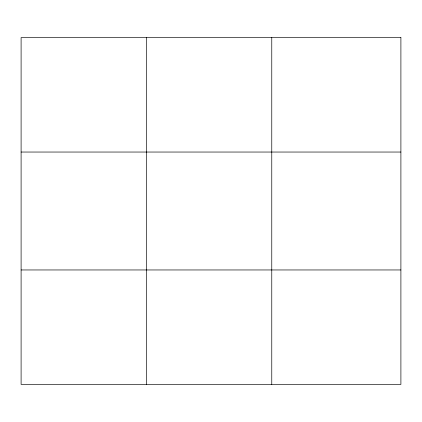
<?xml version="1.0" encoding="UTF-8"?>
<svg xmlns="http://www.w3.org/2000/svg" width="422" height="422" viewBox="0 0 422 422"><rect width="100%" height="100%" fill="white"/><g stroke="black" fill="none" stroke-linecap="round" stroke-linejoin="round"><path stroke-width="0.63" d="M146.434 384.405L146.434 37.595M271.768 384.405L271.768 37.595M21.1 152.041L400.9 152.041M21.1 269.959L400.9 269.959M400.9 37.595L400.9 384.405L21.1 384.405L21.1 37.595L400.9 37.595"/></g></svg>
